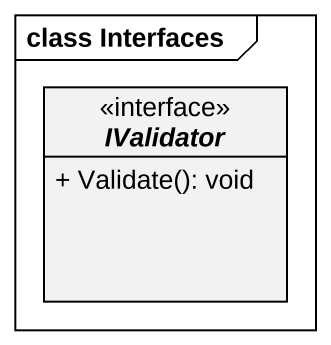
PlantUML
@startuml
mainframe class Interfaces
hide circle
hide empty members
skinparam classAttributeIconSize 0
interface IValidator <<interface>> {
  + Validate(): void
}
@enduml
